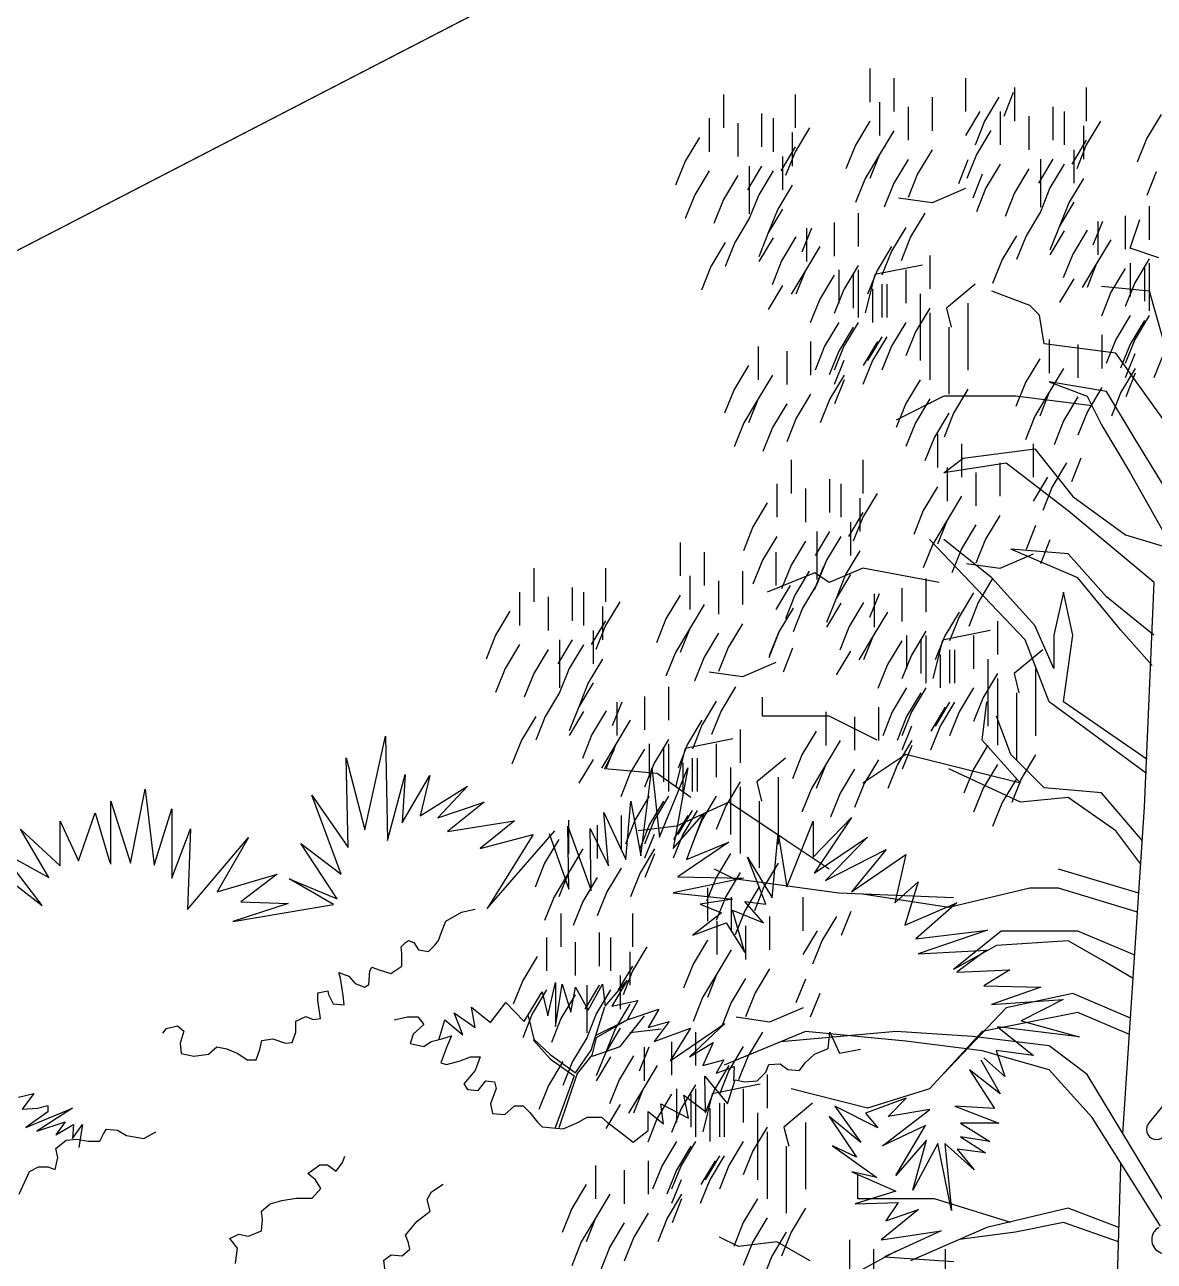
# Model space of a CAD drawing. Header units: metres. Extents: x 368 to 3789, y -155 to 1148.
# Drawn here: x 1751.01 to 1764.46, y 553.86 to 568.57 of the extents above; entities that cross this region are included whole.
import ezdxf

# ---------------------------------------------------------------- set-up
doc = ezdxf.new("R2010")
doc.units = ezdxf.units.M

# ---------------------------------------------------------------- blocks, each defined once
blk = doc.blocks.new('A$C63686344')
at = {"color": 84}
for p, q in [((2822.4, 6473.8), (2888.8, 6774.7)), ((2888.8, 6774.7), (2895.1, 6439)), ((2768.6, 6416.8), (2762.2, 6705)), ((2762.2, 6705), (2822.4, 6473.8)), ((3708.9, 6390.1), (3744.7, 6672.8)), ((3744.7, 6672.8), (3768.5, 6449.8)), ((3768.5, 6449.8), (3860.1, 6672.8)), ((3860.1, 6672.8), (3812.3, 6413.9)), ((2895.1, 6439), (2952.1, 6651.2)), ((2952.1, 6651.2), (2942.6, 6496)), ((2942.6, 6496), (3031.2, 6648)), ((3031.2, 6648), (2999.6, 6518.1)), ((2069.2, 6366.1), (2116.6, 6603.6)), ((2116.6, 6603.6), (2145.1, 6359.8)), ((2999.6, 6518.1), (3151.5, 6613.1)), ((3151.5, 6613.1), (3056.5, 6511.8)), ((2005.9, 6363), (2005.9, 6565.6)), ((2005.9, 6565.6), (2069.2, 6366.1)), ((2746.4, 6331.3), (2651.5, 6584.6)), ((2651.5, 6584.6), (2768.6, 6416.8)), ((3056.5, 6511.8), (3205.3, 6562.5)), ((3205.3, 6562.5), (3088.2, 6467.5)), ((3661.1, 6378.1), (3677, 6565.2)), ((3677, 6565.2), (3708.9, 6390.1)), ((1902.4, 6373.7), (1955.6, 6528.3)), ((1955.6, 6528.3), (2003.5, 6368.4)), ((2145.1, 6359.8), (2202.1, 6540.3)), ((2202.1, 6540.3), (2202.1, 6318.6)), ((3605.4, 6358.2), (3589.5, 6529.4)), ((3589.5, 6529.4), (3661.1, 6378.1)), ((3812.3, 6413.9), (3911.8, 6525.4)), ((3911.8, 6525.4), (3856.1, 6378.1)), ((4262, 6386.1), (4385.3, 6513.5)), ((4385.3, 6513.5), (4266, 6334.3)), ((1806.5, 6320.5), (1716, 6475)), ((1716, 6475), (1843.8, 6357.8)), ((1843.8, 6357.8), (1843.8, 6501.6)), ((1843.8, 6501.6), (1902.4, 6373.7)), ((2202.1, 6318.6), (2262.2, 6477)), ((2262.2, 6477), (2252.7, 6217.3)), ((3088.2, 6467.5), (3303.4, 6502.3)), ((3303.4, 6502.3), (3192.6, 6413.6)), ((3478, 6282.5), (3474.1, 6485.6)), ((3474.1, 6485.6), (3549.7, 6278.6)), ((3549.7, 6278.6), (3545.7, 6477.7)), ((3545.7, 6477.7), (3605.4, 6358.2)), ((4178.4, 6290.5), (4262, 6501.5)), ((4262, 6501.5), (4262, 6386.1)), ((2252.7, 6217.3), (2448.9, 6448.5)), ((2448.9, 6448.5), (2347.7, 6274.3)), ((3192.6, 6413.6), (3363.5, 6458)), ((3214.8, 6220.4), (3433.1, 6470.6)), ((3363.5, 6458), (3214.8, 6220.4)), ((3414.4, 6461.7), (3478, 6282.5)), ((3991.4, 6433.9), (3828.2, 6322.4)), ((3856.1, 6378.1), (3991.4, 6433.9)), ((4130.7, 6254.7), (4150.6, 6461.7)), ((4150.6, 6461.7), (4178.4, 6290.5)), ((4266, 6334.3), (4437.1, 6449.8)), ((4437.1, 6449.8), (4301.8, 6310.4)), ((1785.2, 6229.9), (1652.1, 6405.7)), ((1652.1, 6405.7), (1806.5, 6320.5)), ((2733.7, 6252.1), (2616.7, 6429.5)), ((2616.7, 6429.5), (2746.4, 6331.3)), ((4301.8, 6310.4), (4496.8, 6410)), ((4496.8, 6410), (4385.3, 6274.6)), ((4385.3, 6274.6), (4560.4, 6394)), ((4560.4, 6394), (4524.6, 6238.7)), ((4110.8, 6234.8), (4051.1, 6386.1)), ((4051.1, 6386.1), (4130.7, 6254.7)), ((1641.4, 6341.8), (1785.2, 6229.9)), ((2347.7, 6274.3), (2540.7, 6331.3)), ((2540.7, 6331.3), (2423.6, 6242.6)), ((2721.1, 6233.1), (2578.7, 6315.5)), ((2578.7, 6315.5), (2733.7, 6252.1)), ((4039.1, 6318.4), (3812.3, 6270.6)), ((3828.2, 6322.4), (4039.1, 6318.4)), ((4524.6, 6238.7), (4600.2, 6306.4)), ((4600.2, 6306.4), (4556.5, 6167.1)), ((2575.5, 6236.3), (2398.3, 6179.3)), ((2423.6, 6242.6), (2575.5, 6236.3)), ((3812.3, 6270.6), (4003.3, 6250.7)), ((4003.3, 6250.7), (3899.9, 6234.8)), ((3899.9, 6234.8), (3967.5, 6206.9)), ((4102.8, 6175), (4043.1, 6242.7)), ((4043.1, 6242.7), (4110.8, 6234.8)), ((4556.5, 6167.1), (4723.6, 6238.7)), ((4723.6, 6238.7), (4592.3, 6123.3)), ((2398.3, 6179.3), (2721.1, 6233.1)), ((3082.8, 6179.8), (3132.9, 6209.2)), ((3132.9, 6209.2), (3177, 6218.1)), ((3967.5, 6206.9), (3876, 6135.2)), ((4043.1, 6079.5), (4003.3, 6214.9)), ((4003.3, 6214.9), (4102.8, 6175)), ((3068.1, 6144.4), (3082.8, 6179.8)), ((3876, 6135.2), (3983.4, 6175)), ((3983.4, 6175), (4043.1, 6079.5)), ((2953.3, 6112), (2962.1, 6117.9)), ((2962.1, 6117.9), (2979.8, 6112)), ((3047.5, 6103.2), (3059.3, 6117.9)), ((3059.3, 6117.9), (3068.1, 6144.4)), ((4592.3, 6123.3), (4823.1, 6151.2)), ((4823.1, 6151.2), (4600.2, 6075.5)), ((2938.6, 6097.3), (2953.3, 6112)), ((2941.5, 6076.7), (2938.6, 6097.3)), ((2941.5, 6035.4), (2941.5, 6076.7)), ((2979.8, 6112), (2994.5, 6088.5)), ((2994.5, 6088.5), (3026.9, 6082.6)), ((3026.9, 6082.6), (3047.5, 6103.2)), ((4600.2, 6075.5), (4819.1, 6087.4)), ((4819.1, 6087.4), (4723.6, 6015.8)), ((2744.3, 5997.1), (2738.4, 6014.8)), ((2738.4, 6014.8), (2770.8, 6003)), ((2753.1, 5941.2), (2744.3, 5997.1)), ((2770.8, 6003), (2791.4, 5979.5)), ((2835.5, 5976.5), (2838.5, 6020.7)), ((2838.5, 6020.7), (2844.4, 6032.5)), ((2844.4, 6032.5), (2867.9, 6023.7)), ((2867.9, 6023.7), (2906.2, 6011.9)), ((2906.2, 6011.9), (2941.5, 6035.4)), ((4723.6, 6015.8), (4894.7, 6023.7)), ((4894.7, 6023.7), (4811.1, 5972)), ((2791.4, 5979.5), (2820.8, 5967.7)), ((2820.8, 5967.7), (2835.5, 5976.5)), ((3410.5, 5876), (3435, 5983.6)), ((3435, 5983.6), (3435, 5842.2)), ((3435, 5842.2), (3456.5, 5977.4)), ((3456.5, 5977.4), (3484.2, 5888.3)), ((3484.2, 5888.3), (3499.5, 5968.2)), ((3499.5, 5968.2), (3539.4, 5894.5)), ((3539.4, 5894.5), (3585.5, 5977.4)), ((3585.5, 5977.4), (3594.7, 5906.7)), ((3594.7, 5906.7), (3665.3, 5989.7)), ((3665.3, 5989.7), (3616.2, 5906.7)), ((4811.1, 5972), (4994.2, 5968)), ((4994.2, 5968), (4835, 5912.2)), ((2670.7, 5950), (2703.1, 5955.9)), ((2670.7, 5926.4), (2670.7, 5950)), ((2679.5, 5867.5), (2670.7, 5926.4)), ((2703.1, 5955.9), (2706, 5944.1)), ((2706, 5944.1), (2720.7, 5914.7)), ((2756.1, 5911.7), (2753.1, 5941.2)), ((3226.2, 5854.5), (3275.3, 5919)), ((3275.3, 5919), (3333.7, 5857.6)), ((3333.7, 5857.6), (3392, 5952.8)), ((3392, 5952.8), (3410.5, 5876)), ((3616.2, 5906.7), (3699.1, 5925.2)), ((3699.1, 5925.2), (3665.3, 5863.7)), ((4835, 5912.2), (5065.8, 5928.2)), ((5065.8, 5928.2), (4930.5, 5860.5)), ((2720.7, 5914.7), (2756.1, 5911.7)), ((3137.2, 5814.6), (3109.5, 5885.2)), ((3109.5, 5885.2), (3177.1, 5839.1)), ((3177.1, 5839.1), (3164.8, 5903.7)), ((3164.8, 5903.7), (3226.2, 5854.5)), ((3665.3, 5863.7), (3766.7, 5897.5)), ((3766.7, 5897.5), (3732.9, 5839.1)), ((2185, 5835.1), (2220.3, 5844)), ((2220.3, 5844), (2240.9, 5826.3)), ((2600, 5858.7), (2632.4, 5873.4)), ((2600, 5835.1), (2600, 5858.7)), ((2632.4, 5873.4), (2656, 5864.6)), ((2656, 5864.6), (2679.5, 5867.5)), ((2916.1, 5863.7), (2959.1, 5872.9)), ((2959.1, 5872.9), (2992.8, 5872.9)), ((3011.3, 5848.4), (2977.5, 5817.6)), ((2992.8, 5872.9), (3011.3, 5848.4)), ((3060.4, 5799.2), (3078.8, 5863.7)), ((3078.8, 5863.7), (3137.2, 5814.6)), ((3732.9, 5839.1), (3800.4, 5857.6)), ((3800.4, 5857.6), (3751.3, 5793.1)), ((3803.5, 5731.6), (3978.5, 5851.4)), ((3978.5, 5851.4), (3864.9, 5743.9)), ((5117.5, 5808.7), (4854.9, 5840.6)), ((4854.9, 5840.6), (4970.3, 5749)), ((4930.5, 5860.5), (5117.5, 5808.7)), ((2173.2, 5820.4), (2185, 5835.1)), ((2240.9, 5826.3), (2229.1, 5788)), ((2491.1, 5796.8), (2526.4, 5802.7)), ((2526.4, 5802.7), (2567.7, 5788)), ((2588.3, 5790.9), (2600, 5823.3)), ((2600, 5823.3), (2600, 5835.1)), ((2977.5, 5817.6), (2968.3, 5786.9)), ((3035.8, 5793.1), (3069.6, 5802.3)), ((3069.6, 5802.3), (3100.3, 5811.5)), ((3100.3, 5811.5), (3085, 5774.6)), ((3751.3, 5793.1), (3868, 5836.1)), ((3868, 5836.1), (3803.5, 5731.6)), ((4310.2, 5771.5), (4316.3, 5823.8)), ((4316.3, 5823.8), (4347, 5756.2)), ((2229.1, 5788), (2232.1, 5755.6)), ((2320.4, 5752.6), (2346.9, 5776.2)), ((2346.9, 5776.2), (2379.3, 5770.3)), ((2379.3, 5770.3), (2414.6, 5755.6)), ((2473.5, 5735), (2485.2, 5767.4)), ((2485.2, 5767.4), (2491.1, 5796.8)), ((2567.7, 5788), (2588.3, 5790.9)), ((2968.3, 5786.9), (3011.3, 5777.7)), ((3011.3, 5777.7), (3035.8, 5793.1)), ((3085, 5774.6), (3066.5, 5725.5)), ((3864.9, 5743.9), (3941.7, 5790)), ((3941.7, 5790), (3907.9, 5716.2)), ((4267.2, 5753.1), (4310.2, 5771.5)), ((4347, 5756.2), (4414.6, 5768.5)), ((4970.3, 5749), (4850.9, 5764.9)), ((4850.9, 5764.9), (4878.8, 5681.3)), ((2232.1, 5755.6), (2273.3, 5746.8)), ((2273.3, 5746.8), (2320.4, 5752.6)), ((2414.6, 5755.6), (2444, 5735)), ((2444, 5735), (2473.5, 5735)), ((3066.5, 5725.5), (3085, 5719.3)), ((3085, 5719.3), (3128, 5731.6)), ((3128, 5731.6), (3161.7, 5743.9)), ((3161.7, 5743.9), (3192.4, 5743.9)), ((3192.4, 5743.9), (3177.1, 5700.9)), ((3907.9, 5716.2), (3975.5, 5734.7)), ((3975.5, 5734.7), (3950.9, 5691.7)), ((4110.6, 5694.7), (4119.8, 5719.3)), ((4119.8, 5719.3), (4156.6, 5722.4)), ((4156.6, 5722.4), (4181.2, 5703.9)), ((4218.1, 5700.9), (4236.5, 5725.5)), ((4236.5, 5725.5), (4267.2, 5753.1)), ((4801.3, 5735), (4863.1, 5625.8)), ((4878.8, 5681.3), (4811.1, 5741)), ((3177.1, 5700.9), (3140.2, 5657.9)), ((3917.1, 5568.7), (3914.1, 5682.4)), ((3914.1, 5682.4), (3987.8, 5593.3)), ((3950.9, 5691.7), (4009.2, 5713.2)), ((4009.2, 5713.2), (4006.2, 5667.1)), ((4082.9, 5667.1), (4110.6, 5694.7)), ((4181.2, 5703.9), (4218.1, 5700.9)), ((4863.1, 5625.8), (4765, 5702.2)), ((4765, 5702.2), (4845, 5578.5)), ((3140.2, 5657.9), (3152.5, 5639.4)), ((3152.5, 5639.4), (3186.3, 5636.3)), ((3186.3, 5636.3), (3210.9, 5667.1)), ((3210.9, 5667.1), (3238.5, 5664)), ((3244.6, 5642.5), (3226.2, 5593.3)), ((3238.5, 5664), (3244.6, 5642.5)), ((3987.8, 5593.3), (4012.3, 5670.1)), ((4012.3, 5670.1), (4043, 5664)), ((4043, 5664), (4082.9, 5667.1)), ((1709.2, 5615.1), (1759.2, 5626.8)), ((1759.2, 5626.8), (1720.9, 5576.8)), ((3861.9, 5547.2), (3846.5, 5621)), ((3846.5, 5621), (3917.1, 5568.7)), ((4561.3, 5611.2), (4430.4, 5563.9)), ((4503.1, 5553), (4561.3, 5611.2)), ((1720.9, 5576.8), (1771, 5579.7)), ((1732.7, 5517.8), (1882.8, 5579.7)), ((1803.4, 5567.9), (1732.7, 5517.8)), ((1882.8, 5579.7), (1768, 5506.1)), ((1771, 5579.7), (1803.4, 5588.5)), ((1803.4, 5588.5), (1803.4, 5567.9)), ((3226.2, 5593.3), (3232.4, 5562.6)), ((3232.4, 5562.6), (3272.3, 5559.5)), ((3272.3, 5559.5), (3303, 5587.2)), ((3303, 5587.2), (3330.6, 5587.2)), ((3330.6, 5587.2), (3352.1, 5565.7)), ((3352.1, 5565.7), (3376.7, 5534.9)), ((3732.9, 5507.3), (3732.9, 5568.7)), ((3732.9, 5568.7), (3782, 5528.8)), ((3782, 5528.8), (3772.8, 5593.3)), ((3772.8, 5593.3), (3861.9, 5547.2)), ((4470.4, 5516.6), (4332.2, 5585.8)), ((4332.2, 5585.8), (4415.9, 5469.3)), ((4430.4, 5563.9), (4470.4, 5516.6)), ((4485, 5458.4), (4637.7, 5574.9)), ((4637.7, 5574.9), (4503.1, 5553)), ((4845, 5578.5), (4717.7, 5585.8)), ((4717.7, 5585.8), (4859.5, 5531.2)), ((1768, 5506.1), (1859.3, 5535.5)), ((1859.3, 5535.5), (1829.9, 5494.3)), ((1829.9, 5494.3), (1885.8, 5526.7)), ((1885.8, 5526.7), (1882.8, 5482.5)), ((1882.8, 5482.5), (1915.2, 5526.7)), ((1915.2, 5526.7), (1903.4, 5453)), ((3376.7, 5534.9), (3392, 5519.6)), ((3459.6, 5513.4), (3508.7, 5534.9)), ((3508.7, 5534.9), (3536.4, 5550.3)), ((3536.4, 5550.3), (3582.4, 5550.3)), ((3582.4, 5550.3), (3600.8, 5534.9)), ((3600.8, 5534.9), (3640.8, 5504.2)), ((4415.9, 5469.3), (4314.1, 5553)), ((4314.1, 5553), (4401.3, 5422)), ((4623.1, 5523.9), (4485, 5458.4)), ((4528.6, 5363.8), (4623.1, 5523.9)), ((4859.5, 5531.2), (4735.9, 5531.2)), ((4735.9, 5531.2), (4830.4, 5473)), ((1971.1, 5473.7), (1982.9, 5497.2)), ((1982.9, 5497.2), (1991.8, 5512)), ((1991.8, 5512), (2027.1, 5509)), ((2027.1, 5509), (2056.5, 5491.3)), ((2056.5, 5491.3), (2112.4, 5482.5)), ((2112.4, 5482.5), (2150.7, 5503.1)), ((3392, 5519.6), (3459.6, 5513.4)), ((3640.8, 5504.2), (3683.8, 5470.4)), ((3683.8, 5470.4), (3732.9, 5507.3)), ((4830.4, 5473), (4735.9, 5487.5)), ((4735.9, 5487.5), (4815.9, 5436.6)), ((1829.9, 5450.1), (1862.2, 5476.6)), ((1835.7, 5420.6), (1829.9, 5450.1)), ((1862.2, 5476.6), (1897.6, 5479.6)), ((1897.6, 5479.6), (1932.9, 5473.7)), ((1932.9, 5473.7), (1971.1, 5473.7)), ((4401.3, 5422), (4325, 5458.4)), ((4325, 5458.4), (4466.8, 5356.5)), ((4626.8, 5476.6), (4528.6, 5363.8)), ((4583.1, 5316.5), (4626.8, 5476.6)), ((4663.1, 5465.7), (4583.1, 5316.5)), ((4706.8, 5251), (4663.1, 5465.7)), ((4779.5, 5382), (4685, 5465.7)), ((4685, 5465.7), (4706.8, 5251)), ((4815.9, 5436.6), (4725, 5447.5)), ((4725, 5447.5), (4779.5, 5382)), ((1826.9, 5382.3), (1835.7, 5420.6)), ((2729.9, 5377), (2750.8, 5404.9)), ((2750.8, 5404.9), (2757.7, 5425.7)), ((1712.1, 5302.8), (1744.5, 5376.4)), ((1744.5, 5376.4), (1773.9, 5391.2)), ((1773.9, 5391.2), (1803.4, 5391.2)), ((1803.4, 5391.2), (1826.9, 5382.3)), ((2639.5, 5370.1), (2677.7, 5397.9)), ((2663.8, 5349.2), (2639.5, 5370.1)), ((2677.7, 5397.9), (2702.1, 5397.9)), ((2702.1, 5397.9), (2729.9, 5377)), ((4466.8, 5356.5), (4386.8, 5374.7)), ((4386.8, 5374.7), (4528.6, 5312.9)), ((2653.4, 5290), (2681.2, 5321.3)), ((2681.2, 5321.3), (2663.8, 5349.2)), ((3036, 5310.9), (3074.2, 5335.3)), ((2517.7, 5272.6), (2556, 5283)), ((2556, 5283), (2601.2, 5290)), ((2601.2, 5290), (2653.4, 5290)), ((3022, 5286.5), (3036, 5310.9)), ((3032.5, 5248.2), (3022, 5286.5)), ((4528.6, 5312.9), (4397.7, 5272.8)), ((2489.9, 5248.2), (2517.7, 5272.6)), ((2493.4, 5220.4), (2489.9, 5248.2)), ((2990.7, 5216.9), (3032.5, 5248.2)), ((4397.7, 5272.8), (4535.9, 5276.5)), ((4601.3, 5254.6), (4481.3, 5156.4)), ((4535.9, 5276.5), (4495.9, 5218.2)), ((4495.9, 5218.2), (4601.3, 5254.6)), ((2489.9, 5185.6), (2493.4, 5220.4)), ((2952.5, 5171.7), (2990.7, 5216.9)), ((2389, 5161.2), (2416.9, 5175.2)), ((2416.9, 5175.2), (2448.2, 5168.2)), ((2448.2, 5168.2), (2489.9, 5185.6)), ((2962.9, 5147.3), (2952.5, 5171.7)), ((4481.3, 5156.4), (4674.1, 5185.5)), ((4674.1, 5185.5), (4492.2, 5101.8)), ((2413.4, 5129.9), (2389, 5161.2)), ((2406.4, 5081.2), (2413.4, 5129.9)), ((2942.1, 5105.6), (2966.4, 5126.4)), ((2966.4, 5126.4), (2962.9, 5147.3)), ((2882.9, 5091.6), (2907.3, 5109)), ((2886.4, 5063.8), (2882.9, 5091.6)), ((2907.3, 5109), (2942.1, 5105.6)), ((4492.2, 5101.8), (4714.1, 5087.2))]:
    blk.add_line(p, q, dxfattribs=at)
at = {"color": 37}
for p, q in [((3548.8, 5765.8), (3593.5, 5904.5)), ((3346.7, 5876.3), (3365.5, 5801)), ((3562.9, 5812.8), (3671, 5866.9)), ((3671, 5866.9), (3565.3, 5805.7)), ((3642.8, 5777.5), (3720.4, 5876.3)), ((3363.2, 5798.7), (3417.2, 5737.5)), ((3365.5, 5801), (3417.2, 5751.7)), ((3565.3, 5805.7), (3551.2, 5749.3)), ((3673.4, 5822.2), (3774.4, 5834)), ((3499.5, 5692.9), (3548.8, 5765.8)), ((3553.5, 5746.9), (3642.8, 5777.5)), ((3417.2, 5751.7), (3499.5, 5692.9)), ((3417.2, 5737.5), (3494.8, 5683.5)), ((3551.2, 5749.3), (3504.2, 5690.5)), ((3494.8, 5683.5), (3433.7, 5516.5)), ((3504.2, 5690.5), (3445.4, 5516.5))]:
    blk.add_line(p, q, dxfattribs=at)
blk = doc.blocks.new('A$C2AD949A6')
at = {"color": 62}
for p, q in [((1233.1, 6436.9), (1233.1, 6329.5)), ((1309.9, 6406.2), (1309.9, 6298.8)), ((1540.1, 6406.2), (1540.1, 6298.8)), ((762.6, 6354.2), (762.6, 6246.8)), ((992.9, 6354.2), (992.9, 6246.8)), ((1693.6, 6360.2), (1662.9, 6283.4)), ((1698, 6375.9), (1698, 6268.5)), ((1928.3, 6375.9), (1928.3, 6268.5)), ((1263.8, 6329.5), (1263.8, 6222.1)), ((1355.9, 6314.1), (1355.9, 6206.7)), ((1432.7, 6344.8), (1432.7, 6237.4)), ((1647.6, 6344.8), (1601.5, 6268.1)), ((1820.8, 6314.5), (1820.8, 6207.1)), ((716.6, 6277.5), (716.6, 6170.1)), ((885.4, 6292.8), (885.4, 6185.4)), ((922.1, 6277.3), (922.1, 6170)), ((1586.2, 6298.8), (1540.1, 6222.1)), ((1652, 6299.2), (1652, 6191.8)), ((1744.1, 6283.8), (1744.1, 6176.5)), ((1857.6, 6299.1), (1857.6, 6191.7)), ((2168.5, 6289.8), (2122.5, 6213.1)), ((808.7, 6262.1), (808.7, 6154.7)), ((1038.9, 6246.8), (992.9, 6170.1)), ((1233.1, 6268.1), (1187, 6191.4)), ((1309.9, 6237.4), (1263.8, 6160.7)), ((1601.5, 6268.1), (1570.8, 6191.4)), ((1621.3, 6237.8), (1575.2, 6161.1)), ((1919, 6253.1), (1919, 6145.7)), ((1974.3, 6268.5), (1928.3, 6191.8)), ((685.9, 6216.1), (639.8, 6139.4)), ((983.6, 6231.3), (983.6, 6123.9)), ((1928.3, 6207.1), (1882.2, 6130.4)), ((2122.5, 6213.1), (2091.7, 6136.4)), ((992.9, 6185.4), (946.8, 6108.7)), ((992.9, 6170.1), (962.2, 6093.4)), ((1187, 6191.4), (1156.3, 6114.7)), ((1263.8, 6160.7), (1217.7, 6084)), ((1263.8, 6160.7), (1233.1, 6084)), ((1432.7, 6176.1), (1386.6, 6099.3)), ((1575.2, 6161.1), (1544.5, 6084.4)), ((1888.3, 6176.4), (1888.3, 6069)), ((1928.3, 6191.8), (1897.6, 6115.1)), ((639.8, 6139.4), (609.1, 6062.7)), ((885.4, 6124), (839.4, 6047.3)), ((845.4, 6123.9), (845.4, 6016.5)), ((952.9, 6154.6), (952.9, 6047.2)), ((1355.9, 6145.4), (1309.9, 6068.7)), ((1548, 6143.6), (1517.3, 6066.9)), ((1652, 6130.4), (1605.9, 6053.7)), ((1820.8, 6145.8), (1774.8, 6069.1)), ((1780.8, 6145.7), (1780.8, 6038.3)), ((1857.6, 6130.3), (1811.5, 6053.6)), ((716.6, 6108.7), (670.5, 6032)), ((808.7, 6093.4), (762.6, 6016.6)), ((845.4, 6077.9), (845.4, 5970.5)), ((922.1, 6108.6), (876.1, 6031.9)), ((1217.7, 6084), (1187, 6007.3)), ((1386.6, 6099.3), (1355.9, 6022.6)), ((1594.1, 6097.6), (1563.4, 6020.9)), ((1744.1, 6115.1), (1698, 6038.4)), ((1780.8, 6099.6), (1780.8, 5992.3)), ((1919, 6084.3), (1872.9, 6007.6)), ((2153.2, 6105.7), (2122.5, 6029)), ((983.6, 6062.6), (937.5, 5985.9)), ((1309.9, 6068.7), (1279.2, 5992)), ((1540.4, 6051.5), (1432.9, 6005.5)), ((1605.9, 6053.7), (1575.2, 5977)), ((1698, 6038.4), (1667.3, 5961.7)), ((1811.5, 6053.6), (1780.8, 5976.9)), ((670.5, 6032), (639.8, 5955.3)), ((762.6, 6016.6), (731.9, 5939.9)), ((876.1, 6031.9), (845.4, 5955.2)), ((1432.9, 6005.5), (1325.4, 6020.9)), ((1872.9, 6007.6), (1842.2, 5930.9)), ((1888.3, 6007.6), (1842.2, 5930.9)), ((937.5, 5985.9), (906.8, 5909.2)), ((952.9, 5985.9), (906.8, 5909.2)), ((1195.1, 5973.1), (1195.1, 5865.7)), ((1410, 5973.1), (1363.9, 5896.4)), ((1780.8, 5976.9), (1734.7, 5900.2)), ((2053.7, 5964.2), (2053.7, 5856.8)), ((2130.5, 5994.8), (2130.5, 5887.5)), ((845.4, 5955.2), (799.3, 5878.5)), ((1045, 5924.5), (1014.3, 5847.8)), ((1029.6, 5924.5), (1029.6, 5817.1)), ((1118.3, 5942.4), (1118.3, 5835)), ((1348.6, 5927.1), (1302.5, 5850.4)), ((1842.2, 5930.9), (1811.5, 5854.2)), ((1930.9, 5918.1), (1884.9, 5841.4)), ((1980.4, 5946.2), (1949.7, 5869.5)), ((1965, 5946.2), (1965, 5838.8)), ((768.6, 5878.5), (722.6, 5801.8)), ((799.3, 5878.5), (768.6, 5801.8)), ((906.8, 5909.2), (876.1, 5832.4)), ((922.1, 5893.8), (876.1, 5817.1)), ((995.5, 5896.4), (949.4, 5819.7)), ((1363.9, 5896.4), (1333.2, 5819.7)), ((1704, 5900.2), (1658, 5823.5)), ((1734.7, 5900.2), (1704, 5823.5)), ((1857.6, 5915.5), (1811.5, 5838.8)), ((2007.7, 5887.5), (1961.6, 5810.7)), ((1072.3, 5865.7), (1026.2, 5789)), ((1302.5, 5865.7), (1256.5, 5789)), ((1302.5, 5850.4), (1271.8, 5773.7)), ((1884.9, 5841.4), (1854.2, 5764.7)), ((722.6, 5801.8), (691.9, 5725.1)), ((949.4, 5819.7), (918.7, 5743)), ((1195.1, 5804.3), (1149, 5727.6)), ((1402.2, 5806.1), (1248.7, 5775.4)), ((1425.2, 5836.8), (1425.2, 5729.4)), ((1658, 5823.5), (1627.3, 5746.8)), ((1961.6, 5810.7), (1915.6, 5734)), ((1961.6, 5810.7), (1930.9, 5734)), ((2069, 5812.5), (2069, 5705.1)), ((2130.5, 5826.1), (2084.4, 5749.4)), ((2130.4, 5812.5), (2130.4, 5705.1)), ((1026.2, 5789), (980.2, 5712.3)), ((1026.2, 5789), (995.5, 5712.3)), ((1118.3, 5773.7), (1072.3, 5697)), ((1133.6, 5790.7), (1133.6, 5683.4)), ((1179.6, 5775.4), (1179.6, 5668)), ((1195, 5790.7), (1195, 5683.4)), ((1248.7, 5775.4), (1218, 5652.7)), ((1256.5, 5789), (1225.8, 5712.3)), ((1348.5, 5790.7), (1348.5, 5683.4)), ((1888.3, 5762.1), (1842.2, 5685.4)), ((2053.7, 5795.4), (2007.7, 5718.7)), ((2115, 5797.1), (2115, 5689.8)), ((2130.4, 5766.5), (2130.4, 5659.1)), ((952.9, 5740.4), (906.8, 5663.7)), ((1149, 5727.6), (1118.3, 5650.9)), ((1195, 5744.7), (1195, 5637.3)), ((1241, 5729.4), (1241, 5622)), ((1271.7, 5744.7), (1271.7, 5637.3)), ((1287.1, 5744.7), (1287.1, 5637.3)), ((1571.1, 5744.7), (1479, 5668)), ((2007.7, 5718.7), (1977, 5642)), ((2084.4, 5749.4), (2053.7, 5672.7)), ((1072.3, 5697), (1041.6, 5620.3)), ((1394.5, 5714), (1394.5, 5499.3)), ((1548, 5683.4), (1548, 5468.6)), ((1425.2, 5668), (1379.2, 5591.3)), ((1425.2, 5652.7), (1425.2, 5437.9)), ((1479, 5668), (1494.3, 5606.6)), ((2069, 5643.7), (2022.9, 5567)), ((2130.4, 5643.7), (2084.3, 5567)), ((1133.6, 5622), (1087.5, 5545.3)), ((1179.6, 5606.6), (1133.6, 5529.9)), ((1195, 5622), (1148.9, 5545.3)), ((1348.5, 5622), (1302.4, 5545.3)), ((1486.6, 5606.6), (1486.6, 5391.9)), ((2115, 5628.4), (2069, 5551.7)), ((1042.8, 5560.1), (1042.8, 5452.7)), ((1257.7, 5560.1), (1211.7, 5483.4)), ((1271.7, 5576), (1225.7, 5499.3)), ((1287.1, 5576), (1241, 5499.3)), ((1379.2, 5591.3), (1348.5, 5514.6)), ((1809.3, 5566.5), (1809.3, 5459.1)), ((1978.2, 5581.8), (1978.2, 5474.4)), ((2022.9, 5567), (1992.2, 5490.3)), ((2084.3, 5567), (2053.6, 5490.3)), ((873.9, 5544.7), (873.9, 5437.3)), ((966, 5529.4), (966, 5422)), ((1087.5, 5545.3), (1056.8, 5468.6)), ((1133.6, 5529.9), (1102.8, 5453.2)), ((1148.9, 5545.3), (1118.2, 5468.6)), ((1302.4, 5545.3), (1271.7, 5468.6)), ((1901.4, 5551.1), (1901.4, 5443.7)), ((2069, 5551.7), (2038.3, 5475)), ((2084.3, 5521), (2053.6, 5444.3)), ((2176.4, 5521), (2145.7, 5444.3)), ((843.2, 5483.4), (797.2, 5406.6)), ((1148.9, 5499.3), (1118.2, 5422.6)), ((1241, 5499.3), (1210.3, 5422.6)), ((1778.6, 5505.1), (1732.6, 5428.4)), ((920, 5452.7), (873.9, 5376)), ((1150.3, 5452.7), (1104.2, 5376)), ((1855.4, 5474.4), (1809.3, 5397.7)), ((2085.7, 5474.4), (2039.6, 5397.7)), ((2085.7, 5459.1), (2055, 5382.4)), ((797.2, 5406.6), (766.5, 5329.9)), ((1150.3, 5437.3), (1119.6, 5360.6)), ((1394.5, 5437.9), (1348.5, 5361.2)), ((1548, 5407.2), (1502, 5330.5)), ((1732.6, 5428.4), (1701.9, 5351.7)), ((1978.2, 5413), (1932.1, 5336.3)), ((873.9, 5376), (827.9, 5299.3)), ((873.9, 5376), (843.2, 5299.3)), ((1042.8, 5391.3), (996.7, 5314.6)), ((1104.2, 5376), (1073.5, 5299.3)), ((1348.5, 5361.2), (1317.8, 5284.5)), ((1425.2, 5376.5), (1379.2, 5299.8)), ((1809.3, 5397.7), (1763.3, 5321)), ((1809.3, 5397.7), (1778.6, 5321)), ((1901.4, 5382.4), (1855.4, 5305.7)), ((2039.6, 5397.7), (2008.9, 5321)), ((966, 5360.6), (920, 5283.9)), ((1486.6, 5330.5), (1440.6, 5253.8)), ((1502, 5330.5), (1471.3, 5253.8)), ((1932.1, 5336.3), (1901.4, 5259.6)), ((827.9, 5299.3), (797.2, 5222.5)), ((920, 5283.9), (889.3, 5207.2)), ((996.7, 5314.6), (966, 5237.9)), ((1379.2, 5299.8), (1348.5, 5223.1)), ((1763.3, 5321), (1732.6, 5244.3)), ((1855.4, 5305.7), (1824.7, 5228.9)), ((1440.6, 5253.8), (1409.9, 5177.1)), ((1450.6, 5262.9), (1450.6, 5155.6)), ((1527.4, 5232.3), (1527.4, 5124.9)), ((1757.7, 5232.3), (1757.7, 5124.9)), ((980.2, 5180.2), (980.2, 5072.9)), ((1210.4, 5180.2), (1210.4, 5072.9)), ((1650.2, 5170.9), (1650.2, 5063.5)), ((1865.1, 5170.9), (1819.1, 5094.2)), ((1911.2, 5186.2), (1880.5, 5109.5)), ((1481.3, 5155.6), (1481.3, 5048.2)), ((1573.4, 5140.2), (1573.4, 5032.8)), ((1803.7, 5124.9), (1757.7, 5048.2)), ((934.1, 5103.5), (934.1, 4996.1)), ((1026.2, 5088.2), (1026.2, 4980.8)), ((1103, 5118.9), (1103, 5011.5)), ((1139.7, 5103.4), (1139.7, 4996)), ((1450.6, 5094.2), (1404.6, 5017.5)), ((1819.1, 5094.2), (1788.4, 5017.5)), ((1201.1, 5057.4), (1201.1, 4950)), ((1256.5, 5072.9), (1210.4, 4996.1)), ((1527.4, 5063.5), (1481.3, 4986.8)), ((903.4, 5042.2), (857.3, 4965.5)), ((1210.4, 5011.5), (1164.4, 4934.8)), ((1404.6, 5017.5), (1373.9, 4940.8)), ((857.3, 4965.5), (826.6, 4888.8)), ((1170.4, 4980.7), (1170.4, 4873.3)), ((1210.4, 4996.1), (1179.7, 4919.4)), ((1481.3, 4986.8), (1435.3, 4910.1)), ((1481.3, 4986.8), (1450.6, 4910.1)), ((1573.4, 4971.5), (1527.4, 4894.8)), ((1650.2, 5002.1), (1604.2, 4925.4)), ((1765.6, 4969.7), (1734.9, 4893)), ((934.1, 4934.8), (888, 4858.1)), ((1103, 4950.1), (1056.9, 4873.4)), ((1062.9, 4950), (1062.9, 4842.6)), ((1139.7, 4934.7), (1093.6, 4858)), ((1604.2, 4925.4), (1573.4, 4848.7)), ((624, 4915.1), (624, 4807.7)), ((1026.2, 4919.4), (980.2, 4842.7)), ((1062.9, 4904), (1062.9, 4796.6)), ((1201.1, 4888.7), (1155, 4811.9)), ((1435.3, 4910.1), (1404.6, 4833.4)), ((1527.4, 4894.8), (1496.7, 4818)), ((1811.6, 4923.7), (1780.9, 4847)), ((700.8, 4884.4), (700.8, 4777)), ((888, 4858.1), (857.3, 4781.4)), ((931, 4884.4), (931, 4777)), ((1093.6, 4858), (1062.9, 4781.3)), ((1650.4, 4831.6), (1543, 4847)), ((1757.9, 4877.6), (1650.4, 4831.6)), ((153.5, 4832.4), (153.5, 4725)), ((383.8, 4832.4), (383.8, 4725)), ((654.7, 4807.7), (654.7, 4700.3)), ((823.6, 4823.1), (823.6, 4715.7)), ((980.2, 4842.7), (949.4, 4766)), ((1038.5, 4823.1), (992.4, 4746.4)), ((1084.5, 4838.4), (1053.8, 4761.7)), ((1155, 4811.9), (1124.3, 4735.2)), ((1170.4, 4811.9), (1124.3, 4735.2)), ((276.3, 4771.1), (276.3, 4663.7)), ((746.8, 4792.4), (746.8, 4685)), ((977.1, 4777), (931, 4700.3)), ((1062.9, 4781.3), (1016.9, 4704.6)), ((1335.9, 4768.5), (1335.9, 4661.1)), ((1412.6, 4799.2), (1412.6, 4691.8)), ((1627.5, 4799.2), (1581.5, 4722.5)), ((107.5, 4755.7), (107.5, 4648.3)), ((199.6, 4740.4), (199.6, 4633)), ((313, 4755.6), (313, 4648.2)), ((624, 4746.4), (577.9, 4669.7)), ((992.4, 4746.4), (961.7, 4669.7)), ((1124.3, 4735.2), (1093.6, 4658.5)), ((1262.5, 4750.6), (1231.8, 4673.9)), ((1247.1, 4750.6), (1247.1, 4643.2)), ((1566.1, 4753.2), (1520.1, 4676.5)), ((76.8, 4694.3), (30.7, 4617.6)), ((374.5, 4709.6), (374.5, 4602.2)), ((429.8, 4725), (383.8, 4648.3)), ((700.8, 4715.7), (654.7, 4639)), ((986.2, 4704.6), (940.1, 4627.8)), ((1016.9, 4704.6), (986.2, 4627.8)), ((1139.7, 4719.9), (1093.6, 4643.2)), ((1213, 4722.5), (1167, 4645.8)), ((1289.8, 4691.8), (1243.7, 4615.1)), ((1520.1, 4691.8), (1474, 4615.1)), ((1581.5, 4722.5), (1550.8, 4645.8)), ((383.8, 4663.7), (337.7, 4587)), ((383.8, 4648.3), (353.1, 4571.6)), ((577.9, 4669.7), (547.2, 4593)), ((823.6, 4654.3), (777.5, 4577.6)), ((1520.1, 4676.5), (1489.4, 4599.8)), ((1642.8, 4662.9), (1642.8, 4555.5)), ((30.7, 4617.6), (0, 4540.9)), ((343.8, 4632.9), (343.8, 4525.5)), ((654.7, 4639), (608.6, 4562.3)), ((654.7, 4639), (624, 4562.3)), ((746.8, 4623.6), (700.8, 4546.9)), ((938.9, 4621.9), (908.2, 4545.1)), ((940.1, 4627.8), (909.4, 4551.1)), ((1167, 4645.8), (1136.3, 4569.1)), ((1243.7, 4615.1), (1197.7, 4538.4)), ((1243.7, 4615.1), (1213, 4538.4)), ((1351.1, 4616.8), (1351.1, 4509.4)), ((1412.6, 4630.4), (1366.6, 4553.7)), ((1412.5, 4616.8), (1412.5, 4509.4)), ((1474, 4615.1), (1443.3, 4538.4)), ((1619.7, 4632.2), (1466.2, 4601.5)), ((1566, 4616.8), (1566, 4509.4)), ((107.5, 4587), (61.4, 4510.3)), ((199.6, 4571.6), (153.5, 4494.9)), ((276.3, 4602.3), (230.3, 4525.6)), ((236.3, 4602.2), (236.3, 4494.8)), ((313, 4586.8), (267, 4510.1)), ((777.5, 4577.6), (746.8, 4500.9)), ((985, 4575.8), (954.3, 4499.1)), ((1335.9, 4599.8), (1289.8, 4523)), ((1397.1, 4601.5), (1397.1, 4494.1)), ((1412.5, 4570.8), (1412.5, 4463.4)), ((1466.2, 4601.5), (1435.5, 4478.8)), ((1489.3, 4570.8), (1489.3, 4463.4)), ((1504.6, 4570.8), (1504.6, 4463.4)), ((1788.6, 4570.8), (1696.5, 4494.1)), ((236.3, 4556.2), (236.3, 4448.8)), ((374.5, 4540.8), (328.4, 4464.1)), ((608.6, 4562.3), (577.9, 4485.6)), ((700.8, 4546.9), (670.1, 4470.2)), ((931.3, 4529.8), (823.8, 4483.8)), ((1170.4, 4566.5), (1124.3, 4489.8)), ((1366.6, 4553.7), (1335.9, 4477)), ((1458.5, 4555.5), (1458.5, 4448.1)), ((1612.1, 4540.1), (1612.1, 4325.3)), ((61.4, 4510.3), (30.7, 4433.5)), ((153.5, 4494.9), (122.8, 4418.2)), ((267, 4510.1), (236.3, 4433.4)), ((823.8, 4483.8), (716.3, 4499.1)), ((1289.8, 4523), (1259.1, 4446.3)), ((1642.8, 4494.1), (1596.7, 4417.4)), ((1696.5, 4494.1), (1711.8, 4432.7)), ((1765.6, 4509.4), (1765.6, 4294.7)), ((328.4, 4464.1), (297.7, 4387.4)), ((343.8, 4464.1), (297.7, 4387.4)), ((586, 4451.4), (586, 4344)), ((800.9, 4451.4), (754.8, 4374.7)), ((1351.1, 4448.1), (1305, 4371.4)), ((1412.5, 4448.1), (1366.4, 4371.4)), ((1566, 4448.1), (1520, 4371.4)), ((1642.8, 4478.8), (1642.8, 4264)), ((236.3, 4433.4), (190.2, 4356.7)), ((509.2, 4420.7), (509.2, 4313.3)), ((1397.1, 4432.7), (1351.1, 4356)), ((1596.7, 4417.4), (1566, 4340.7)), ((1704.2, 4432.7), (1704.2, 4218)), ((297.7, 4387.4), (267, 4310.7)), ((313, 4372.1), (267, 4295.4)), ((386.4, 4374.7), (340.3, 4298)), ((435.9, 4402.8), (405.2, 4326)), ((420.5, 4402.8), (420.5, 4295.4)), ((739.5, 4405.3), (693.4, 4328.6)), ((754.8, 4374.7), (724.1, 4298)), ((1091.5, 4370.8), (1091.5, 4263.4)), ((1260.3, 4386.1), (1260.3, 4278.8)), ((1305, 4371.4), (1274.3, 4294.7)), ((1366.4, 4371.4), (1335.7, 4294.7)), ((1475.3, 4386.1), (1429.2, 4309.4)), ((1489.3, 4402.1), (1443.2, 4325.3)), ((1504.6, 4402.1), (1458.5, 4325.3)), ((1520, 4371.4), (1489.3, 4294.7)), ((159.5, 4356.7), (113.5, 4280)), ((190.2, 4356.7), (159.5, 4280)), ((463.2, 4344), (417.1, 4267.3)), ((693.4, 4344), (647.4, 4267.3)), ((693.4, 4328.6), (662.7, 4251.9)), ((1183.6, 4355.5), (1183.6, 4248.1)), ((1351.1, 4356), (1320.4, 4279.3)), ((340.3, 4298), (309.6, 4221.2)), ((816.1, 4315), (816.1, 4207.6)), ((1060.8, 4309.4), (1014.7, 4232.7)), ((1366.4, 4325.3), (1335.7, 4248.6)), ((1458.5, 4325.3), (1427.8, 4248.6)), ((113.5, 4280), (82.8, 4203.3)), ((417.1, 4267.3), (371.1, 4190.6)), ((417.1, 4267.3), (386.4, 4190.6)), ((509.2, 4251.9), (463.2, 4175.2)), ((524.5, 4269), (524.5, 4161.6)), ((586, 4282.6), (539.9, 4205.9)), ((570.5, 4253.7), (570.5, 4146.3)), ((585.9, 4269), (585.9, 4161.6)), ((639.6, 4253.7), (608.9, 4130.9)), ((647.4, 4267.3), (616.7, 4190.6)), ((793.1, 4284.3), (639.6, 4253.7)), ((739.4, 4269), (739.4, 4161.6)), ((1137.5, 4278.8), (1091.5, 4202.1)), ((1367.8, 4278.8), (1321.7, 4202.1)), ((1367.8, 4263.4), (1337.1, 4186.7)), ((1612.1, 4264), (1566, 4187.3)), ((343.8, 4218.7), (297.7, 4142)), ((585.9, 4223), (585.9, 4115.6)), ((662.6, 4223), (662.6, 4115.6)), ((678, 4223), (678, 4115.6)), ((962, 4223), (869.9, 4146.3)), ((1014.7, 4232.7), (984, 4156)), ((1260.3, 4217.4), (1214.3, 4140.7)), ((1765.6, 4233.3), (1719.5, 4156.6)), ((463.2, 4175.2), (432.5, 4098.5)), ((539.9, 4205.9), (509.2, 4129.2)), ((631.9, 4207.6), (631.9, 4100.3)), ((785.4, 4192.3), (785.4, 3977.5)), ((1091.5, 4202.1), (1045.4, 4125.3)), ((1091.5, 4202.1), (1060.8, 4125.3)), ((1183.6, 4186.7), (1137.5, 4110)), ((1321.7, 4202.1), (1291, 4125.3)), ((1566, 4187.3), (1535.3, 4110.6)), ((1642.8, 4202.6), (1596.7, 4125.9)), ((816.1, 4146.3), (770.1, 4069.6)), ((816.1, 4130.9), (816.1, 3916.2)), ((869.9, 4146.3), (885.2, 4084.9)), ((938.9, 4161.6), (938.9, 3946.8)), ((1214.3, 4140.7), (1183.6, 4064)), ((1704.2, 4156.6), (1658.1, 4079.9)), ((1719.5, 4156.6), (1688.8, 4079.9)), ((524.5, 4100.3), (478.4, 4023.5)), ((585.9, 4100.3), (539.8, 4023.5)), ((739.4, 4100.3), (693.3, 4023.5)), ((1045.4, 4125.3), (1014.7, 4048.6)), ((1137.5, 4110), (1106.8, 4033.3)), ((1596.7, 4125.9), (1566, 4049.2)), ((570.5, 4084.9), (524.5, 4008.2)), ((662.6, 4054.2), (616.6, 3977.5)), ((678, 4054.2), (631.9, 3977.5)), ((770.1, 4069.6), (739.4, 3992.9)), ((877.5, 4084.9), (877.5, 3870.1)), ((1658.1, 4079.9), (1627.4, 4003.2)), ((264.8, 4023), (264.8, 3915.6)), ((433.7, 4038.3), (433.7, 3930.9)), ((478.4, 4023.5), (447.7, 3946.8)), ((539.8, 4023.5), (509.1, 3946.8)), ((648.6, 4038.3), (602.6, 3961.6)), ((693.3, 4023.5), (662.6, 3946.8)), ((356.9, 4007.6), (356.9, 3900.2)), ((524.5, 4008.2), (493.7, 3931.5)), ((539.8, 3977.5), (509.1, 3900.8)), ((631.9, 3977.5), (601.2, 3900.8)), ((234.1, 3961.6), (188.1, 3884.9)), ((310.9, 3930.9), (264.8, 3854.2)), ((541.2, 3930.9), (495.1, 3854.2)), ((541.2, 3915.6), (510.5, 3838.9)), ((785.4, 3916.2), (739.4, 3839.4)), ((188.1, 3884.9), (157.4, 3808.2)), ((264.8, 3854.2), (218.8, 3777.5)), ((264.8, 3854.2), (234.1, 3777.5)), ((433.7, 3869.6), (387.6, 3792.9)), ((495.1, 3854.2), (464.4, 3777.5)), ((816.1, 3854.8), (770.1, 3778.1)), ((938.9, 3885.5), (892.9, 3808.8)), ((356.9, 3838.9), (310.9, 3762.2)), ((739.4, 3839.4), (708.7, 3762.7)), ((218.8, 3777.5), (188.1, 3700.8)), ((387.6, 3792.9), (356.9, 3716.2)), ((711, 3806.4), (711, 3699)), ((770.1, 3778.1), (739.4, 3701.4)), ((787.8, 3775.7), (787.8, 3668.4)), ((877.5, 3808.8), (831.5, 3732.1)), ((892.9, 3808.8), (862.2, 3732.1)), ((1018, 3775.7), (1018, 3668.4)), ((310.9, 3762.2), (280.2, 3685.5)), ((240.5, 3723.7), (240.5, 3616.3)), ((470.8, 3723.7), (470.8, 3616.3)), ((741.7, 3699), (741.7, 3591.6)), ((831.5, 3732.1), (800.8, 3655.4)), ((910.6, 3714.4), (910.6, 3607)), ((1125.5, 3714.4), (1079.5, 3637.7)), ((1171.6, 3729.7), (1140.9, 3653)), ((363.3, 3662.4), (363.3, 3555)), ((833.8, 3683.7), (833.8, 3576.3)), ((1064.1, 3668.4), (1018, 3591.6)), ((194.5, 3647), (194.5, 3539.6)), ((286.6, 3631.7), (286.6, 3524.3)), ((400.1, 3646.9), (400.1, 3539.5)), ((516.9, 3616.3), (470.8, 3539.6)), ((711, 3637.7), (665, 3561)), ((1079.5, 3637.7), (1048.7, 3561)), ((163.8, 3585.7), (117.7, 3508.9)), ((461.5, 3600.9), (461.5, 3493.5)), ((787.8, 3607), (741.7, 3530.3)), ((470.8, 3555), (424.7, 3478.3)), ((470.8, 3539.6), (440.1, 3462.9)), ((665, 3561), (634.3, 3484.3)), ((910.6, 3545.6), (864.5, 3468.9)), ((117.7, 3508.9), (87, 3432.2)), ((430.8, 3524.2), (430.8, 3416.8)), ((741.7, 3530.3), (695.7, 3453.6)), ((741.7, 3530.3), (711, 3453.6)), ((833.8, 3514.9), (787.8, 3438.2)), ((1026, 3513.2), (995.3, 3436.5)), ((194.5, 3478.3), (148.4, 3401.6)), ((286.6, 3462.9), (240.5, 3386.2)), ((363.3, 3493.6), (317.3, 3416.9)), ((323.3, 3493.5), (323.3, 3386.1)), ((400.1, 3478.2), (354, 3401.4)), ((864.5, 3468.9), (833.8, 3392.2)), ((1072, 3467.1), (1041.3, 3390.4)), ((323.3, 3447.5), (323.3, 3340.1)), ((461.5, 3432.1), (415.4, 3355.4)), ((695.7, 3453.6), (665, 3376.9)), ((787.8, 3438.2), (757.1, 3361.5)), ((1018.3, 3421.1), (910.8, 3375.1)), ((148.4, 3401.6), (117.7, 3324.8)), ((240.5, 3386.2), (209.8, 3309.5)), ((354, 3401.4), (323.3, 3324.7)), ((910.8, 3375.1), (803.4, 3390.4)), ((415.4, 3355.4), (384.7, 3278.7)), ((430.8, 3355.4), (384.7, 3278.7)), ((673, 3342.7), (673, 3235.3)), ((887.9, 3342.7), (841.9, 3266)), ((323.3, 3324.7), (277.3, 3248)), ((596.2, 3312), (596.2, 3204.6)), ((826.5, 3296.6), (780.4, 3219.9)), ((384.7, 3278.7), (354, 3202)), ((400.1, 3263.4), (354, 3186.7)), ((473.4, 3266), (427.4, 3189.3)), ((522.9, 3294.1), (492.2, 3217.4)), ((507.5, 3294.1), (507.5, 3186.7)), ((841.9, 3266), (811.2, 3189.3)), ((246.5, 3248), (200.5, 3171.3)), ((277.3, 3248), (246.5, 3171.3)), ((550.2, 3235.3), (504.1, 3158.6)), ((780.4, 3235.3), (734.4, 3158.6)), ((780.4, 3219.9), (749.7, 3143.2)), ((427.4, 3189.3), (396.7, 3112.5)), ((903.1, 3206.3), (903.1, 3098.9)), ((200.5, 3171.3), (169.8, 3094.6)), ((504.1, 3158.6), (458.1, 3081.9)), ((504.1, 3158.6), (473.4, 3081.9)), ((596.2, 3143.2), (550.2, 3066.5)), ((611.5, 3160.3), (611.5, 3052.9)), ((673, 3173.9), (626.9, 3097.2)), ((657.5, 3145), (657.5, 3037.6)), ((672.9, 3160.3), (672.9, 3052.9)), ((726.6, 3145), (695.9, 3022.2)), ((734.4, 3158.6), (703.7, 3081.9)), ((880.1, 3175.7), (726.6, 3145)), ((826.4, 3160.3), (826.4, 3052.9)), ((430.8, 3110), (384.7, 3033.3)), ((672.9, 3114.3), (672.9, 3006.9)), ((718.9, 3098.9), (718.9, 2991.6)), ((749.6, 3114.3), (749.6, 3006.9)), ((765, 3114.3), (765, 3006.9)), ((1049, 3114.3), (956.9, 3037.6)), ((550.2, 3066.5), (519.5, 2989.8)), ((626.9, 3097.2), (596.2, 3020.5)), ((872.4, 3083.6), (872.4, 2868.8)), ((903.1, 3037.6), (857.1, 2960.9)), ((903.1, 3022.2), (903.1, 2807.5)), ((956.9, 3037.6), (972.2, 2976.2)), ((1026, 3052.9), (1026, 2838.1)), ((611.5, 2991.6), (565.4, 2914.8)), ((672.9, 2991.6), (626.8, 2914.8)), ((826.4, 2991.6), (780.3, 2914.8)), ((657.5, 2976.2), (611.5, 2899.5)), ((749.6, 2945.5), (703.6, 2868.8)), ((765, 2945.5), (718.9, 2868.8)), ((857.1, 2960.9), (826.4, 2884.2)), ((964.6, 2976.2), (964.6, 2761.4)), ((351.8, 2914.3), (351.8, 2806.9)), ((444, 2898.9), (444, 2791.6)), ((520.7, 2929.6), (520.7, 2822.2)), ((565.4, 2914.8), (534.7, 2838.1)), ((611.5, 2899.5), (580.8, 2822.8)), ((626.8, 2914.8), (596.1, 2838.1)), ((735.6, 2929.6), (689.6, 2852.9)), ((780.3, 2914.8), (749.6, 2838.1)), ((626.8, 2868.8), (596.1, 2792.1)), ((718.9, 2868.8), (688.2, 2792.1)), ((321.1, 2852.9), (275.1, 2776.2)), ((397.9, 2822.2), (351.8, 2745.5)), ((628.2, 2822.2), (582.1, 2745.5)), ((628.2, 2806.9), (597.5, 2730.2)), ((872.4, 2807.5), (826.4, 2730.8)), ((275.1, 2776.2), (244.4, 2699.5)), ((351.8, 2745.5), (305.8, 2668.8)), ((351.8, 2745.5), (321.1, 2668.8)), ((520.7, 2760.9), (474.7, 2684.2)), ((582.1, 2745.5), (551.4, 2668.8)), ((903.1, 2746.1), (857.1, 2669.4)), ((1026, 2776.8), (979.9, 2700.1)), ((444, 2730.2), (397.9, 2653.5)), ((826.4, 2730.8), (795.7, 2654)), ((305.8, 2668.8), (275.1, 2592.1)), ((474.7, 2684.2), (444, 2607.5)), ((857.1, 2669.4), (826.4, 2592.7)), ((964.6, 2700.1), (918.5, 2623.4)), ((979.9, 2700.1), (949.2, 2623.4)), ((1167.8, 2676), (1167.8, 2568.6)), ((397.9, 2653.5), (367.2, 2576.8)), ((918.5, 2623.4), (887.8, 2546.7)), ((1244.6, 2645.3), (1244.6, 2537.9)), ((1474.9, 2645.3), (1474.9, 2537.9))]:
    blk.add_line(p, q, dxfattribs=at)
at = {"color": 42}
for p, q in [((2069.8, 5860.4), (2100.5, 5952.4)), ((2161.9, 5829.7), (2069.8, 5860.4)), ((1747.4, 5676.3), (1624.6, 5722.3)), ((2131.2, 5722.3), (1977.7, 5737.6)), ((2192.6, 5507.5), (2131.2, 5722.3)), ((1778.1, 5645.6), (1747.4, 5676.3)), ((1793.4, 5553.6), (1778.1, 5645.6)), ((2023.7, 5522.9), (1793.4, 5553.6)), ((2177.2, 5308.1), (2023.7, 5522.9)), ((1808.8, 5430.8), (1931.6, 5384.8)), ((1993, 5400.1), (1808.8, 5430.8)), ((1471.1, 5384.8), (1317.5, 5308.1)), ((1701.3, 5384.8), (1471.1, 5384.8)), ((1946.9, 5354.1), (1701.3, 5384.8)), ((1931.6, 5384.8), (1977.7, 5292.8)), ((2085.1, 5246.7), (1993, 5400.1)), ((1977.7, 5292.8), (2069.8, 5139.3)), ((2207.9, 5047.3), (2085.1, 5246.7)), ((1532.5, 5185.4), (1762.7, 5216)), ((1762.7, 5216), (1885.5, 5062.6)), ((1471.1, 5139.3), (1532.5, 5185.4)), ((1670.6, 5170), (1471.1, 5139.3)), ((1870.2, 5016.6), (1670.6, 5170)), ((2069.8, 5139.3), (2207.9, 4893.9)), ((1885.5, 5062.6), (2054.4, 4939.9)), ((2146.5, 4786.5), (1870.2, 5016.6)), ((1732, 4602.4), (1425, 4924.6)), ((1624.6, 4801.8), (1471.1, 4924.6)), ((2054.4, 4939.9), (2207.9, 4893.9)), ((1900.9, 4801.8), (1686, 4893.9)), ((1870.2, 4878.5), (1686, 4893.9)), ((1993, 4740.5), (1870.2, 4878.5)), ((1056.6, 4817.2), (903, 4755.8)), ((1102.6, 4786.5), (1056.6, 4817.2)), ((1210.1, 4832.5), (1102.6, 4786.5)), ((1455.7, 4786.5), (1210.1, 4832.5)), ((1762.7, 4648.4), (1624.6, 4801.8)), ((2039.1, 4633.1), (1900.9, 4801.8)), ((2115.8, 4065.4), (2146.5, 4786.5)), ((1854.8, 4755.8), (1824.1, 4617.7)), ((1885.5, 4617.7), (1854.8, 4755.8)), ((2144.9, 4617), (1993, 4740.5)), ((1824.1, 4510.3), (1762.7, 4648.4)), ((1824.1, 4617.7), (1824.1, 4510.3)), ((1854.8, 4403), (1885.5, 4617.7)), ((2139.7, 4519.9), (2039.1, 4633.1)), ((1808.8, 4403), (1732, 4602.4)), ((887.7, 4356.9), (887.7, 4418.3)), ((1593.9, 4280.2), (1609.2, 4403)), ((2121.5, 4173.3), (1808.8, 4403)), ((2123.9, 4218.4), (1854.8, 4403)), ((1102.6, 4356.9), (887.7, 4356.9)), ((1256.1, 4280.2), (1102.6, 4356.9)), ((1686, 4234.2), (1639.9, 4356.9)), ((381.1, 4188.2), (411.8, 4249.5)), ((1716.7, 4142.2), (1593.9, 4280.2)), ((1348.2, 4234.2), (1210.1, 4142.2)), ((1716.7, 4142.2), (1348.2, 4234.2)), ((1793.4, 4126.8), (1686, 4234.2)), ((550, 4172.8), (381.1, 4188.2)), ((657.4, 4096.1), (550, 4172.8)), ((1716.7, 4080.8), (1486.4, 4188.2)), ((1870.2, 4096.1), (1716.7, 4080.8)), ((1977.7, 4111.5), (1793.4, 4126.8)), ((2023.7, 3988.7), (1870.2, 4096.1)), ((2108.6, 3957.5), (1977.7, 4111.5)), ((780.2, 4080.8), (611.4, 4004.1)), ((964.4, 3958.1), (780.2, 4080.8)), ((2045.9, 3017.2), (2115.8, 4065.4)), ((611.4, 4004.1), (488.6, 3988.7)), ((2103.6, 3882.2), (2023.7, 3988.7)), ((1102.6, 3866), (964.4, 3958.1)), ((795.6, 3835.3), (734.2, 3866)), ((2097.3, 3788.5), (1839.5, 3866)), ((1133.3, 3789.3), (795.6, 3835.3)), ((1501.8, 3774), (1133.3, 3789.3)), ((1486.4, 3743.3), (1209.3, 3786.1)), ((1747.4, 3804.6), (1486.4, 3743.3)), ((1839.5, 3804.6), (1747.4, 3804.6)), ((2093.3, 3728.4), (1839.5, 3804.6)), ((1655.3, 3666.6), (1501.8, 3543.8)), ((1900.9, 3666.6), (1655.3, 3666.6)), ((2084.1, 3589.9), (1900.9, 3666.6)), ((1639.9, 3620.5), (1501.8, 3543.8)), ((1870.2, 3635.9), (1639.9, 3620.5)), ((1977.7, 3574.5), (1870.2, 3635.9)), ((2079.1, 3514.6), (1977.7, 3574.5)), ((1885.5, 3467.1), (1670.6, 3421.1)), ((2070.6, 3387.9), (1885.5, 3467.1)), ((1670.6, 3421.1), (1469.6, 3208.9)), ((1900.9, 3405.8), (1593.9, 3344.4)), ((2067.1, 3334.6), (1900.9, 3405.8)), ((1025.9, 3344.4), (764.9, 3237)), ((1317.5, 3344.4), (947.1, 3312)), ((1348.2, 3313.7), (1025.9, 3344.4)), ((1563.2, 3329.1), (1317.5, 3344.4)), ((1593.9, 3344.4), (1425, 3160.3)), ((1593.9, 3283), (1348.2, 3313.7)), ((1808.8, 3298.4), (1563.2, 3329.1)), ((1931.6, 3206.3), (1808.8, 3298.4)), ((2131.2, 3052.9), (2346.1, 3313.7)), ((1808.8, 3221.7), (1593.9, 3283)), ((1946.9, 3068.3), (1808.8, 3221.7)), ((2206.3, 2751.7), (1931.6, 3206.3)), ((1225.4, 3098.9), (979.8, 3160.3)), ((1425, 3160.3), (1225.4, 3098.9)), ((2167.1, 2719.7), (1946.9, 3068.3)), ((2023.7, 2408.6), (2039.1, 2914.8)), ((2039.1, 2914.8), (2039.5, 2921.7)), ((1194.7, 2807.5), (1194.7, 2884.2)), ((1440.3, 2807.5), (1194.7, 2807.5)), ((1686, 2730.8), (1440.3, 2807.5)), ((1870.2, 2776.8), (1609.2, 2715.4)), ((2033, 2715.1), (1870.2, 2776.8)), ((1609.2, 2715.4), (1363.6, 2608)), ((1854.8, 2730.8), (1701.3, 2700.1)), ((2031.6, 2669.1), (1854.8, 2730.8)), ((810.9, 2654), (749.5, 2684.7)), ((933.7, 2669.4), (810.9, 2654)), ((1041.2, 2608), (933.7, 2669.4)), ((1701.3, 2700.1), (1520.6, 2676.7)), ((1317.5, 2638.7), (1118, 2531.3))]:
    blk.add_line(p, q, dxfattribs=at)
for centre, radius, start, end in [((2154.2, 3029.9), 32.6, 134.9199, 315.1182), ((2183.2, 2676.1), 44.8, 118.4974, 303.4638)]:
    blk.add_arc(centre, radius, start, end, dxfattribs=at)

msp = doc.modelspace()

# ---------------------------------------------------------------- linework, layer by layer
msp.add_line((1723.871, 551.903), (1827.294, 605.363))
msp.add_polyline3d([(1794.128, 557.791, 422.828), (1782.858, 505.152, 845.657), (1794.128, 557.791, 351.058), (1773.829, 577.727, 0), (1723.871, 551.903, 0)])

# ---------------------------------------------------------------- block references
at = {"xscale": 0.003705271218115832, "yscale": 0.003705271218115832, "zscale": 0.003705271218115832}
for name, p in [('A$C2AD949A6', (1756.502, 544.197)), ('A$C63686344', (1744.602, 535.004))]:
    msp.add_blockref(name, p, dxfattribs=at)

doc.saveas('drawing.dxf')
